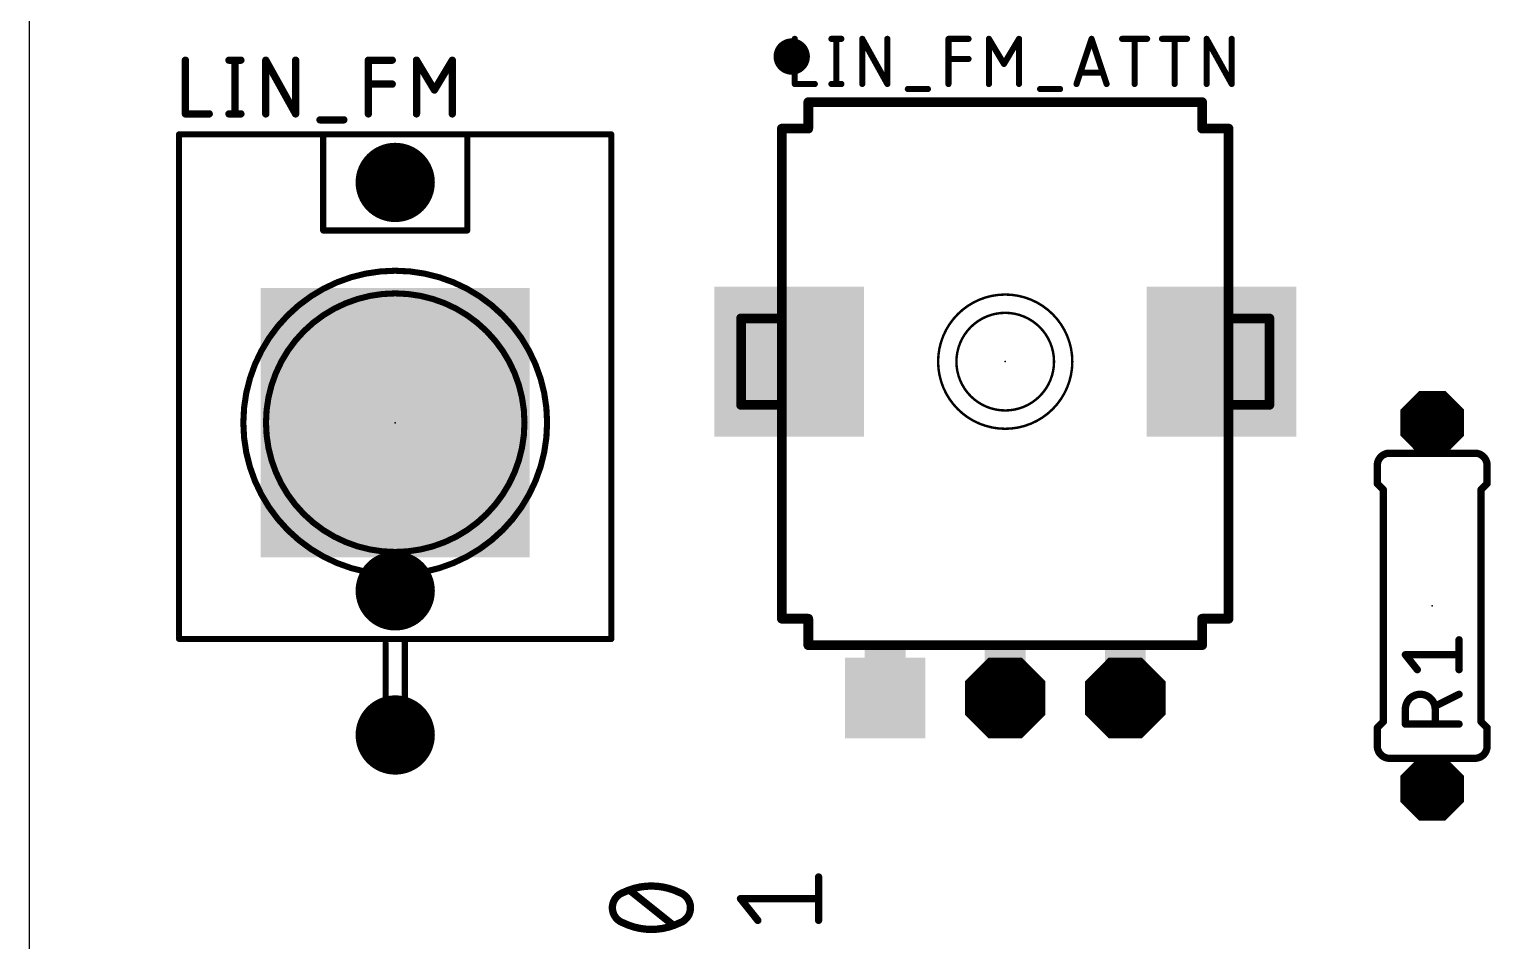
# Model space of a CAD drawing. Extents: x 0 to 48, y 0 to 102.
# Drawn here: x 0 to 30.43, y 48.91 to 67.88 of the extents above; entities that cross this region are included whole.
import ezdxf

# ---------------------------------------------------------------- set-up
doc = ezdxf.new("R2010")
doc.units = 0
for name, color, linetype in [('17', 110, 'CONTINUOUS'), ('18', 110, 'CONTINUOUS'), ('20', 31, 'CONTINUOUS'), ('21', 253, 'CONTINUOUS'), ('23', 53, 'CONTINUOUS'), ('25', 253, 'CONTINUOUS'), ('41', 12, 'CONTINUOUS'), ('51', 253, 'CONTINUOUS')]:
    doc.layers.add(name, color=color, linetype=linetype)

# ---------------------------------------------------------------- blocks, each defined once
blk = doc.blocks.new('RECT')
blk.add_solid([(-0.5, -0.5), (0.5, -0.5), (-0.5, 0.5), (0.5, 0.5)])
blk = doc.blocks.new('ROUNDP')
at = {"const_width": 0.5}
blk.add_lwpolyline([(0, -0.25, 1), (0, 0.25, 1), (0, -0.25)], format="xyb", dxfattribs=at)
blk = doc.blocks.new('SQUAREP')
blk.add_solid([(-0.5, -0.5), (0.5, -0.5), (-0.5, 0.5), (0.5, 0.5)])
blk = doc.blocks.new('OCTAGONP')
at = {"const_width": 0.5}
blk.add_lwpolyline([(-0.25, -0.1036), (-0.25, 0.1036), (-0.1036, 0.25), (0.1036, 0.25), (0.25, 0.1036), (0.25, -0.1036), (0.1036, -0.25), (-0.1036, -0.25), (-0.25, -0.1036), (-0.25, 0.1036)], dxfattribs=at)
blk = doc.blocks.new('ROUNDV')
at = {"const_width": 0.5}
blk.add_lwpolyline([(0, -0.25, 1), (0, 0.25, 1), (0, -0.25)], format="xyb", dxfattribs=at)

msp = doc.modelspace()

# ---------------------------------------------------------------- linework, layer by layer
at = {"layer": '20'}
msp.add_line((0, 99.06), (0, 0), dxfattribs=at)
at = {"layer": '21'}
for points, const_width in [([(16.22, 66.36), (24.42, 66.36)], 0.2032), ([(16.22, 66.36), (16.22, 65.81)], 0.2032), ([(24.42, 65.81), (24.42, 66.36)], 0.2032), ([(3.12, 65.69), (6.12, 65.69)], 0.127), ([(3.12, 65.69), (3.12, 55.19)], 0.127), ([(6.12, 65.69), (9.12, 65.69)], 0.127), ([(6.12, 65.69), (6.12, 63.69)], 0.127), ([(9.12, 65.69), (12.12, 65.69)], 0.127), ([(9.12, 63.69), (9.12, 65.69)], 0.127), ([(12.12, 55.19), (12.12, 65.69)], 0.127), ([(16.22, 65.81), (15.67, 65.81)], 0.2032), ([(15.67, 63.61), (15.67, 65.81)], 0.2032), ([(24.97, 65.81), (24.42, 65.81)], 0.2032), ([(24.97, 65.81), (24.97, 63.61)], 0.2032), ([(6.12, 63.69), (9.12, 63.69)], 0.127), ([(15.67, 55.61), (15.67, 58.81)], 0.2032), ([(24.97, 58.81), (24.97, 55.61)], 0.2032), ([(28.067, 58.801), (28.067, 58.42)], 0.1524), ([(30.353, 58.801), (30.353, 58.42)], 0.1524), ([(28.194, 58.293), (28.067, 58.42)], 0.1524), ([(30.226, 58.293), (30.353, 58.42)], 0.1524), ([(28.194, 58.293), (28.194, 53.467)], 0.1524), ([(30.226, 58.293), (30.226, 53.467)], 0.1524), ([(15.67, 55.61), (16.22, 55.61)], 0.2032), ([(16.22, 55.61), (16.22, 55.06)], 0.2032), ([(24.42, 55.61), (24.97, 55.61)], 0.2032), ([(24.42, 55.06), (24.42, 55.61)], 0.2032), ([(3.12, 55.19), (7.82, 55.19)], 0.127), ([(7.42, 55.09), (7.42, 52.99)], 0.127), ([(7.82, 55.19), (12.12, 55.19)], 0.127), ([(7.82, 52.99), (7.82, 55.19)], 0.127), ([(24.42, 55.06), (16.22, 55.06)], 0.2032), ([(28.194, 53.467), (28.067, 53.34)], 0.1524), ([(28.067, 52.959), (28.067, 53.34)], 0.1524), ([(30.226, 53.467), (30.353, 53.34)], 0.1524), ([(30.353, 52.959), (30.353, 53.34)], 0.1524), ([(7.42, 52.99), (7.82, 52.99)], 0.127)]:
    msp.add_lwpolyline(points, dxfattribs=dict(at, const_width=const_width))
for points, const_width in [([(16.22, 66.4108, 1), (16.22, 66.3092)], 0.1016), ([(16.2708, 66.36, 1), (16.1692, 66.36)], 0.1016), ([(24.4708, 66.36, 1), (24.3692, 66.36)], 0.1016), ([(24.42, 66.3092, 1), (24.42, 66.4108)], 0.1016), ([(3.12, 65.7218, 1), (3.12, 65.6582)], 0.0635), ([(3.1518, 65.69, 1), (3.0882, 65.69)], 0.0635), ([(6.12, 65.7218, 1), (6.12, 65.6582)], 0.0635), ([(6.1517, 65.69, 1), (6.0883, 65.69)], 0.0635), ([(6.12, 65.6582, 1), (6.12, 65.7218)], 0.0635), ([(9.12, 65.7218, 1), (9.12, 65.6582)], 0.0635), ([(9.1518, 65.69, 1), (9.0883, 65.69)], 0.0635), ([(9.12, 65.6582, 1), (9.12, 65.7218)], 0.0635), ([(12.1518, 65.69, 1), (12.0883, 65.69)], 0.0635), ([(12.12, 65.6582, 1), (12.12, 65.7218)], 0.0635), ([(15.67, 65.8608, 1), (15.67, 65.7592)], 0.1016), ([(15.7208, 65.81, 1), (15.6192, 65.81)], 0.1016), ([(16.1692, 65.81, 1), (16.2708, 65.81)], 0.1016), ([(16.22, 65.7592, 1), (16.22, 65.8608)], 0.1016), ([(24.42, 65.8608, 1), (24.42, 65.7592)], 0.1016), ([(24.3692, 65.81, 1), (24.4708, 65.81)], 0.1016), ([(25.0208, 65.81, 1), (24.9192, 65.81)], 0.1016), ([(24.97, 65.7592, 1), (24.97, 65.8608)], 0.1016), ([(6.12, 63.7218, 1), (6.12, 63.6583)], 0.0635), ([(6.0883, 63.69, 1), (6.1517, 63.69)], 0.0635), ([(9.0883, 63.69, 1), (9.1518, 63.69)], 0.0635), ([(9.12, 63.6583, 1), (9.12, 63.7218)], 0.0635), ([(15.6192, 63.61, 1), (15.7208, 63.61)], 0.1016), ([(24.9192, 63.61, 1), (25.0208, 63.61)], 0.1016), ([(7.62, 56.5277, 1), (7.62, 62.8523, 1), (7.62, 56.5277)], 0.127), ([(7.62, 56.9993, 1), (7.62, 62.3807, 1), (7.62, 56.9993)], 0.127), ([(20.32, 59.563, 1), (20.32, 62.357, 1), (20.32, 59.563)], 0.0508), ([(20.32, 59.944, 1), (20.32, 61.976, 1), (20.32, 59.944)], 0.0508), ([(28.321, 59.055, 0.4142), (28.067, 58.801)], 0.1524), ([(28.321, 59.0169, 1), (28.321, 59.0931)], 0.0762), ([(30.353, 58.801, 0.4142), (30.099, 59.055)], 0.1524), ([(30.099, 59.0931, 1), (30.099, 59.0169)], 0.0762), ([(15.7208, 58.81, 1), (15.6192, 58.81)], 0.1016), ([(25.0208, 58.81, 1), (24.9192, 58.81)], 0.1016), ([(28.1051, 58.801, 1), (28.0289, 58.801)], 0.0762), ([(28.0289, 58.801, 1), (28.1051, 58.801)], 0.0762), ([(30.3911, 58.801, 1), (30.3149, 58.801)], 0.0762), ([(30.3149, 58.801, 1), (30.3911, 58.801)], 0.0762), ([(28.0289, 58.42, 1), (28.1051, 58.42)], 0.0762), ([(28.0939, 58.4469, 1), (28.0401, 58.3931)], 0.0762), ([(30.3149, 58.42, 1), (30.3911, 58.42)], 0.0762), ([(30.3799, 58.3931, 1), (30.3261, 58.4469)], 0.0762), ([(28.2321, 58.293, 1), (28.1559, 58.293)], 0.0762), ([(28.1671, 58.2661, 1), (28.2209, 58.3199)], 0.0762), ([(30.2641, 58.293, 1), (30.1879, 58.293)], 0.0762), ([(30.1991, 58.3199, 1), (30.2529, 58.2661)], 0.0762), ([(15.67, 55.6608, 1), (15.67, 55.5592)], 0.1016), ([(16.2708, 55.61, 1), (16.1692, 55.61)], 0.1016), ([(16.22, 55.5592, 1), (16.22, 55.6608)], 0.1016), ([(24.42, 55.6608, 1), (24.42, 55.5592)], 0.1016), ([(24.4708, 55.61, 1), (24.3692, 55.61)], 0.1016), ([(24.97, 55.5592, 1), (24.97, 55.6608)], 0.1016), ([(15.6192, 55.61, 1), (15.7208, 55.61)], 0.1016), ([(24.9192, 55.61, 1), (25.0208, 55.61)], 0.1016), ([(3.0882, 55.19, 1), (3.1518, 55.19)], 0.0635), ([(3.12, 55.2218, 1), (3.12, 55.1583)], 0.0635), ([(7.4517, 55.09, 1), (7.3883, 55.09)], 0.0635), ([(7.82, 55.2218, 1), (7.82, 55.1583)], 0.0635), ([(7.8518, 55.19, 1), (7.7883, 55.19)], 0.0635), ([(7.82, 55.1583, 1), (7.82, 55.2218)], 0.0635), ([(12.0883, 55.19, 1), (12.1518, 55.19)], 0.0635), ([(12.12, 55.1583, 1), (12.12, 55.2218)], 0.0635), ([(16.22, 55.1108, 1), (16.22, 55.0092)], 0.1016), ([(16.1692, 55.06, 1), (16.2708, 55.06)], 0.1016), ([(24.3692, 55.06, 1), (24.4708, 55.06)], 0.1016), ([(24.42, 55.0092, 1), (24.42, 55.1108)], 0.1016), ([(28.1051, 53.34, 1), (28.0289, 53.34)], 0.0762), ([(28.0401, 53.3669, 1), (28.0939, 53.3131)], 0.0762), ([(28.1559, 53.467, 1), (28.2321, 53.467)], 0.0762), ([(28.2209, 53.4401, 1), (28.1671, 53.4939)], 0.0762), ([(30.1879, 53.467, 1), (30.2641, 53.467)], 0.0762), ([(30.2529, 53.4939, 1), (30.1991, 53.4401)], 0.0762), ([(30.3911, 53.34, 1), (30.3149, 53.34)], 0.0762), ([(30.3261, 53.3131, 1), (30.3799, 53.3669)], 0.0762), ([(7.42, 53.0218, 1), (7.42, 52.9582)], 0.0635), ([(7.3883, 52.99, 1), (7.4517, 52.99)], 0.0635), ([(7.7883, 52.99, 1), (7.8518, 52.99)], 0.0635), ([(7.82, 52.9582, 1), (7.82, 53.0218)], 0.0635), ([(28.067, 52.959, 0.4142), (28.321, 52.705)], 0.1524), ([(28.1051, 52.959, 1), (28.0289, 52.959)], 0.0762), ([(28.0289, 52.959, 1), (28.1051, 52.959)], 0.0762), ([(30.099, 52.705, 0.4142), (30.353, 52.959)], 0.1524), ([(30.3911, 52.959, 1), (30.3149, 52.959)], 0.0762), ([(30.3149, 52.959, 1), (30.3911, 52.959)], 0.0762), ([(28.321, 52.6669, 1), (28.321, 52.7431)], 0.0762), ([(30.099, 52.7431, 1), (30.099, 52.6669)], 0.0762)]:
    msp.add_lwpolyline(points, format="xyb", dxfattribs=dict(at, const_width=const_width))
at = {"layer": '23'}
for p in [(20.32, 60.96), (7.62, 59.69), (29.21, 55.88)]:
    msp.add_point(p, dxfattribs=at)
at = {"layer": '25'}
for points, const_width in [([(15.9385, 67.6783), (15.9385, 66.7385)], 0.127), ([(16.7008, 67.6783), (16.9097, 67.6783)], 0.127), ([(16.8053, 67.6783), (16.8053, 66.7385)], 0.127), ([(17.3443, 66.7385), (17.3443, 67.6783)], 0.127), ([(17.3443, 67.6783), (17.8664, 66.7385)], 0.127), ([(17.8664, 66.7385), (17.8664, 67.6783)], 0.127), ([(19.1389, 66.7385), (19.1389, 67.6783)], 0.127), ([(19.1389, 67.6783), (19.5566, 67.6783)], 0.127), ([(19.9804, 66.7385), (19.9804, 67.6783)], 0.127), ([(19.9804, 67.6783), (20.2937, 67.1562)], 0.127), ([(20.2937, 67.1562), (20.607, 67.6783)], 0.127), ([(20.607, 67.6783), (20.607, 66.7385)], 0.127), ([(21.8047, 66.7385), (22.1179, 67.6783)], 0.127), ([(22.1179, 67.6783), (22.4312, 66.7385)], 0.127), ([(22.753, 67.6783), (23.2751, 67.6783)], 0.127), ([(23.014, 66.7385), (23.014, 67.6783)], 0.127), ([(23.5851, 67.6783), (24.1072, 67.6783)], 0.127), ([(23.8461, 66.7385), (23.8461, 67.6783)], 0.127), ([(24.5132, 66.7385), (24.5132, 67.6783)], 0.127), ([(24.5132, 67.6783), (25.0353, 66.7385)], 0.127), ([(25.0353, 66.7385), (25.0353, 67.6783)], 0.127), ([(3.2512, 67.2338), (3.2512, 66.1162)], 0.1524), ([(4.1585, 67.2338), (4.4069, 67.2338)], 0.1524), ([(4.2827, 67.2338), (4.2827, 66.1162)], 0.1524), ([(4.9248, 66.1162), (4.9248, 67.2338)], 0.1524), ([(4.9248, 67.2338), (5.5457, 66.1162)], 0.1524), ([(5.5457, 66.1162), (5.5457, 67.2338)], 0.1524), ([(7.0612, 66.1162), (7.0612, 67.2338)], 0.1524), ([(7.0612, 67.2338), (7.5579, 67.2338)], 0.1524), ([(8.0631, 66.1162), (8.0631, 67.2338)], 0.1524), ([(8.0631, 67.2338), (8.4356, 66.6129)], 0.1524), ([(8.4356, 66.6129), (8.8081, 67.2338)], 0.1524), ([(8.8081, 67.2338), (8.8081, 66.1162)], 0.1524), ([(19.1389, 67.2606), (19.5566, 67.2606)], 0.127), ([(22.3529, 66.9734), (21.883, 66.9734)], 0.127), ([(7.0612, 66.7371), (7.5579, 66.7371)], 0.1524), ([(15.9385, 66.7385), (16.3562, 66.7385)], 0.127), ([(16.7008, 66.7385), (16.9097, 66.7385)], 0.127), ([(18.2926, 66.6341), (18.7103, 66.6341)], 0.127), ([(21.045, 66.6341), (21.4627, 66.6341)], 0.127), ([(3.2512, 66.1162), (3.7479, 66.1162)], 0.1524), ([(4.1585, 66.1162), (4.4069, 66.1162)], 0.1524), ([(6.0537, 65.992), (6.5504, 65.992)], 0.1524), ([(29.7688, 54.55), (29.7688, 55.1709)], 0.1524), ([(28.8996, 54.55), (28.6512, 54.8604)], 0.1524), ([(28.6512, 54.8604), (29.7688, 54.8604)], 0.1524), ([(29.7688, 54.0371), (29.2721, 53.7887)], 0.1524), ([(28.6512, 53.4162), (28.6512, 53.7266)], 0.1524), ([(29.2721, 53.7266), (29.2721, 53.4162)], 0.1524), ([(29.7688, 53.4162), (28.6512, 53.4162)], 0.1524), ([(16.4338, 49.3315), (16.4338, 50.2346)], 0.1524), ([(13.4056, 49.2339), (12.5024, 49.9564)], 0.1524), ([(15.1694, 49.3315), (14.8082, 49.7831)], 0.1524), ([(14.8082, 49.7831), (16.4338, 49.7831)], 0.1524)]:
    msp.add_lwpolyline(points, dxfattribs=dict(at, const_width=const_width))
for points, const_width in [([(15.9703, 67.6783, 1), (15.9068, 67.6783)], 0.0635), ([(16.7008, 67.7101, 1), (16.7008, 67.6466)], 0.0635), ([(16.837, 67.6783, 1), (16.7735, 67.6783)], 0.0635), ([(16.9097, 67.6466, 1), (16.9097, 67.7101)], 0.0635), ([(17.3761, 67.6783, 1), (17.3126, 67.6783)], 0.0635), ([(17.3721, 67.6937, 1), (17.3166, 67.6629)], 0.0635), ([(17.8982, 67.6783, 1), (17.8347, 67.6783)], 0.0635), ([(19.1706, 67.6783, 1), (19.1071, 67.6783)], 0.0635), ([(19.1389, 67.7101, 1), (19.1389, 67.6466)], 0.0635), ([(19.5566, 67.6466, 1), (19.5566, 67.7101)], 0.0635), ([(20.0122, 67.6783, 1), (19.9487, 67.6783)], 0.0635), ([(20.0077, 67.6946, 1), (19.9532, 67.662)], 0.0635), ([(20.6387, 67.6783, 1), (20.5752, 67.6783)], 0.0635), ([(20.6342, 67.662, 1), (20.5797, 67.6946)], 0.0635), ([(22.148, 67.6883, 1), (22.0878, 67.6683)], 0.0635), ([(22.148, 67.6683, 1), (22.0878, 67.6883)], 0.0635), ([(22.753, 67.7101, 1), (22.753, 67.6466)], 0.0635), ([(23.0458, 67.6783, 1), (22.9823, 67.6783)], 0.0635), ([(23.2751, 67.6466, 1), (23.2751, 67.7101)], 0.0635), ([(23.5851, 67.7101, 1), (23.5851, 67.6466)], 0.0635), ([(23.8779, 67.6783, 1), (23.8144, 67.6783)], 0.0635), ([(24.1072, 67.6466, 1), (24.1072, 67.7101)], 0.0635), ([(24.5449, 67.6783, 1), (24.4814, 67.6783)], 0.0635), ([(24.541, 67.6937, 1), (24.4854, 67.6629)], 0.0635), ([(25.0671, 67.6783, 1), (25.0036, 67.6783)], 0.0635), ([(3.2893, 67.2338, 1), (3.2131, 67.2338)], 0.0762), ([(4.1585, 67.2719, 1), (4.1585, 67.1957)], 0.0762), ([(4.3208, 67.2338, 1), (4.2446, 67.2338)], 0.0762), ([(4.4069, 67.1957, 1), (4.4069, 67.2719)], 0.0762), ([(4.9629, 67.2338, 1), (4.8867, 67.2338)], 0.0762), ([(4.9581, 67.2523, 1), (4.8915, 67.2153)], 0.0762), ([(5.5838, 67.2338, 1), (5.5076, 67.2338)], 0.0762), ([(7.0993, 67.2338, 1), (7.0231, 67.2338)], 0.0762), ([(7.0612, 67.2719, 1), (7.0612, 67.1957)], 0.0762), ([(7.5579, 67.1957, 1), (7.5579, 67.2719)], 0.0762), ([(8.1012, 67.2338, 1), (8.025, 67.2338)], 0.0762), ([(8.0957, 67.2534, 1), (8.0304, 67.2142)], 0.0762), ([(8.8462, 67.2338, 1), (8.77, 67.2338)], 0.0762), ([(8.8408, 67.2142, 1), (8.7755, 67.2534)], 0.0762), ([(19.1389, 67.2924, 1), (19.1389, 67.2289)], 0.0635), ([(19.5566, 67.2289, 1), (19.5566, 67.2924)], 0.0635), ([(20.2665, 67.1725, 1), (20.3209, 67.1399)], 0.0635), ([(20.2665, 67.1399, 1), (20.3209, 67.1725)], 0.0635), ([(21.883, 67.0052, 1), (21.883, 66.9417)], 0.0635), ([(22.3529, 66.9417, 1), (22.3529, 67.0052)], 0.0635), ([(7.0612, 66.7752, 1), (7.0612, 66.699)], 0.0762), ([(7.5579, 66.699, 1), (7.5579, 66.7752)], 0.0762), ([(8.4029, 66.6325, 1), (8.4683, 66.5933)], 0.0762), ([(8.4029, 66.5933, 1), (8.4683, 66.6325)], 0.0762), ([(15.9385, 66.7703, 1), (15.9385, 66.7067)], 0.0635), ([(15.9068, 66.7385, 1), (15.9703, 66.7385)], 0.0635), ([(16.3562, 66.7067, 1), (16.3562, 66.7703)], 0.0635), ([(16.7008, 66.7703, 1), (16.7008, 66.7067)], 0.0635), ([(16.7735, 66.7385, 1), (16.837, 66.7385)], 0.0635), ([(16.9097, 66.7067, 1), (16.9097, 66.7703)], 0.0635), ([(17.3126, 66.7385, 1), (17.3761, 66.7385)], 0.0635), ([(17.8347, 66.7385, 1), (17.8982, 66.7385)], 0.0635), ([(17.8387, 66.7231, 1), (17.8942, 66.7539)], 0.0635), ([(18.2926, 66.6658, 1), (18.2926, 66.6023)], 0.0635), ([(18.7103, 66.6023, 1), (18.7103, 66.6658)], 0.0635), ([(19.1071, 66.7385, 1), (19.1706, 66.7385)], 0.0635), ([(19.9487, 66.7385, 1), (20.0122, 66.7385)], 0.0635), ([(20.5752, 66.7385, 1), (20.6387, 66.7385)], 0.0635), ([(21.045, 66.6658, 1), (21.045, 66.6023)], 0.0635), ([(21.4627, 66.6023, 1), (21.4627, 66.6658)], 0.0635), ([(21.7745, 66.7485, 1), (21.8348, 66.7285)], 0.0635), ([(22.4011, 66.7285, 1), (22.4613, 66.7485)], 0.0635), ([(22.9823, 66.7385, 1), (23.0458, 66.7385)], 0.0635), ([(23.8144, 66.7385, 1), (23.8779, 66.7385)], 0.0635), ([(24.4814, 66.7385, 1), (24.5449, 66.7385)], 0.0635), ([(25.0036, 66.7385, 1), (25.0671, 66.7385)], 0.0635), ([(25.0076, 66.7231, 1), (25.0631, 66.7539)], 0.0635), ([(3.2512, 66.1543, 1), (3.2512, 66.0781)], 0.0762), ([(3.2131, 66.1162, 1), (3.2893, 66.1162)], 0.0762), ([(3.7479, 66.0781, 1), (3.7479, 66.1543)], 0.0762), ([(4.1585, 66.1543, 1), (4.1585, 66.0781)], 0.0762), ([(4.2446, 66.1162, 1), (4.3208, 66.1162)], 0.0762), ([(4.4069, 66.0781, 1), (4.4069, 66.1543)], 0.0762), ([(4.8867, 66.1162, 1), (4.9629, 66.1162)], 0.0762), ([(5.5076, 66.1162, 1), (5.5838, 66.1162)], 0.0762), ([(5.5124, 66.0977, 1), (5.579, 66.1347)], 0.0762), ([(6.0537, 66.0301, 1), (6.0537, 65.9539)], 0.0762), ([(6.5504, 65.9539, 1), (6.5504, 66.0301)], 0.0762), ([(7.0231, 66.1162, 1), (7.0993, 66.1162)], 0.0762), ([(8.025, 66.1162, 1), (8.1012, 66.1162)], 0.0762), ([(8.77, 66.1162, 1), (8.8462, 66.1162)], 0.0762), ([(29.8069, 55.1709, 1), (29.7307, 55.1709)], 0.0762), ([(28.681, 54.8842, 1), (28.6214, 54.8366)], 0.0762), ([(28.6512, 54.8985, 1), (28.6512, 54.8223)], 0.0762), ([(29.7688, 54.8223, 1), (29.7688, 54.8985)], 0.0762), ([(28.8698, 54.5262, 1), (28.9293, 54.5738)], 0.0762), ([(29.7307, 54.55, 1), (29.8069, 54.55)], 0.0762), ([(29.2721, 53.7266, 1), (28.6512, 53.7266)], 0.1524), ([(29.2551, 53.8228, 1), (29.2891, 53.7547)], 0.0762), ([(29.7858, 54.003, 1), (29.7518, 54.0712)], 0.0762), ([(28.6893, 53.7266, 1), (28.6131, 53.7266)], 0.0762), ([(28.6131, 53.7266, 1), (28.6893, 53.7266)], 0.0762), ([(29.3102, 53.7266, 1), (29.234, 53.7266)], 0.0762), ([(29.234, 53.7266, 1), (29.3102, 53.7266)], 0.0762), ([(28.6512, 53.4543, 1), (28.6512, 53.3781)], 0.0762), ([(28.6131, 53.4162, 1), (28.6893, 53.4162)], 0.0762), ([(29.234, 53.4162, 1), (29.3102, 53.4162)], 0.0762), ([(29.7688, 53.3781, 1), (29.7688, 53.4543)], 0.0762), ([(16.4719, 50.2346, 1), (16.3957, 50.2346)], 0.0762), ([(12.367, 49.9112, 0.3205), (12.1412, 49.5951)], 0.1524), ([(12.954, 50.0467, 0.1139), (12.367, 49.9112)], 0.1524), ([(12.3503, 49.9455, 1), (12.3837, 49.877)], 0.0762), ([(12.3793, 49.8752, 1), (12.3546, 49.9473)], 0.0762), ([(12.5262, 49.9861, 1), (12.4786, 49.9266)], 0.0762), ([(13.541, 49.9112, 0.1139), (12.954, 50.0467)], 0.1524), ([(12.954, 50.0848, 1), (12.954, 50.0086)], 0.0762), ([(12.954, 50.0086, 1), (12.954, 50.0848)], 0.0762), ([(13.5534, 49.9473, 1), (13.5287, 49.8752)], 0.0762), ([(13.7668, 49.5951, 0.3205), (13.541, 49.9112)], 0.1524), ([(13.5243, 49.877, 1), (13.5577, 49.9455)], 0.0762), ([(12.1412, 49.5951, 0.3205), (12.367, 49.279)], 0.1524), ([(12.1793, 49.5951, 1), (12.1031, 49.5951)], 0.0762), ([(12.1031, 49.5951, 1), (12.1793, 49.5951)], 0.0762), ([(13.541, 49.279, 0.3205), (13.7668, 49.5951)], 0.1524), ([(13.8049, 49.5951, 1), (13.7287, 49.5951)], 0.0762), ([(13.7287, 49.5951, 1), (13.8049, 49.5951)], 0.0762), ([(14.838, 49.8069, 1), (14.7784, 49.7593)], 0.0762), ([(14.8082, 49.8212, 1), (14.8082, 49.745)], 0.0762), ([(16.4338, 49.745, 1), (16.4338, 49.8212)], 0.0762), ([(12.3837, 49.3133, 1), (12.3503, 49.2448)], 0.0762), ([(12.367, 49.279, 0.1139), (12.954, 49.1436)], 0.1524), ([(12.3546, 49.243, 1), (12.3793, 49.3151)], 0.0762), ([(12.954, 49.1436, 0.1139), (13.541, 49.279)], 0.1524), ([(13.3818, 49.2041, 1), (13.4294, 49.2636)], 0.0762), ([(13.5287, 49.3151, 1), (13.5534, 49.243)], 0.0762), ([(13.5577, 49.2448, 1), (13.5243, 49.3133)], 0.0762), ([(15.1397, 49.3077, 1), (15.1992, 49.3553)], 0.0762), ([(16.3957, 49.3315, 1), (16.4719, 49.3315)], 0.0762), ([(12.954, 49.1817, 1), (12.954, 49.1055)], 0.0762), ([(12.954, 49.1055, 1), (12.954, 49.1817)], 0.0762)]:
    msp.add_lwpolyline(points, format="xyb", dxfattribs=dict(at, const_width=const_width))
at = {"layer": '51'}
for points, const_width in [([(15.67, 55.61), (15.67, 65.81)], 0.2032), ([(24.97, 65.81), (24.97, 55.61)], 0.2032), ([(15.57, 61.86), (14.82, 61.86)], 0.2032), ([(14.82, 61.86), (14.82, 60.06)], 0.2032), ([(25.82, 61.86), (25.07, 61.86)], 0.2032), ([(25.82, 60.06), (25.82, 61.86)], 0.2032), ([(14.82, 60.06), (15.57, 60.06)], 0.2032), ([(25.07, 60.06), (25.82, 60.06)], 0.2032), ([(29.21, 59.309), (29.21, 59.69)], 0.6096), ([(30.099, 59.055), (28.321, 59.055)], 0.1524), ([(30.099, 52.705), (28.321, 52.705)], 0.1524), ([(29.21, 52.07), (29.21, 52.451)], 0.6096)]:
    msp.add_lwpolyline(points, dxfattribs=dict(at, const_width=const_width))
for points, const_width in [([(15.7208, 65.81, 1), (15.6192, 65.81)], 0.1016), ([(25.0208, 65.81, 1), (24.9192, 65.81)], 0.1016), ([(14.82, 61.9108, 1), (14.82, 61.8092)], 0.1016), ([(14.8708, 61.86, 1), (14.7692, 61.86)], 0.1016), ([(15.57, 61.8092, 1), (15.57, 61.9108)], 0.1016), ([(25.07, 61.9108, 1), (25.07, 61.8092)], 0.1016), ([(25.8708, 61.86, 1), (25.7692, 61.86)], 0.1016), ([(25.82, 61.8092, 1), (25.82, 61.9108)], 0.1016), ([(14.82, 60.1108, 1), (14.82, 60.0092)], 0.1016), ([(14.7692, 60.06, 1), (14.8708, 60.06)], 0.1016), ([(15.57, 60.0092, 1), (15.57, 60.1108)], 0.1016), ([(25.07, 60.1108, 1), (25.07, 60.0092)], 0.1016), ([(25.7692, 60.06, 1), (25.8708, 60.06)], 0.1016), ([(25.82, 60.0092, 1), (25.82, 60.1108)], 0.1016), ([(29.3624, 59.69, 1), (29.0576, 59.69)], 0.3048), ([(29.0576, 59.309, 1), (29.3624, 59.309)], 0.3048), ([(28.321, 59.0931, 1), (28.321, 59.0169)], 0.0762), ([(30.099, 59.0169, 1), (30.099, 59.0931)], 0.0762), ([(15.6192, 55.61, 1), (15.7208, 55.61)], 0.1016), ([(24.9192, 55.61, 1), (25.0208, 55.61)], 0.1016), ([(28.321, 52.7431, 1), (28.321, 52.6669)], 0.0762), ([(29.3624, 52.451, 1), (29.0576, 52.451)], 0.3048), ([(30.099, 52.6669, 1), (30.099, 52.7431)], 0.0762), ([(29.0576, 52.07, 1), (29.3624, 52.07)], 0.3048)]:
    msp.add_lwpolyline(points, format="xyb", dxfattribs=dict(at, const_width=const_width))

# ---------------------------------------------------------------- block references
at = {"layer": '17', "xscale": 1.65, "yscale": 1.65}
for p in [(7.62, 64.69), (7.62, 64.69), (7.62, 56.19), (7.62, 56.19), (7.62, 53.19), (7.62, 53.19)]:
    msp.add_blockref('ROUNDP', p, dxfattribs=at)
at = {"layer": '17'}
for name, p, xscale, yscale, rotation in [('SQUAREP', (15.82, 60.96), 3.116, 3.116, 270), ('SQUAREP', (15.82, 60.96), 3.116, 3.116, 270), ('SQUAREP', (24.82, 60.96), 3.116, 3.116, 270), ('SQUAREP', (24.82, 60.96), 3.116, 3.116, 270), ('OCTAGONP', (29.21, 59.69), 1.3208, 1.3208, 90), ('OCTAGONP', (29.21, 59.69), 1.3208, 1.3208, 90), ('SQUAREP', (17.82, 53.96), 1.6764, 1.6764, 270), ('SQUAREP', (17.82, 53.96), 1.6764, 1.6764, 270), ('OCTAGONP', (20.32, 53.96), 1.6764, 1.6764, 270), ('OCTAGONP', (20.32, 53.96), 1.6764, 1.6764, 270), ('OCTAGONP', (22.82, 53.96), 1.6764, 1.6764, 270), ('OCTAGONP', (22.82, 53.96), 1.6764, 1.6764, 270), ('OCTAGONP', (29.21, 52.07), 1.3208, 1.3208, 90), ('OCTAGONP', (29.21, 52.07), 1.3208, 1.3208, 90)]:
    msp.add_blockref(name, p, dxfattribs=dict(at, xscale=xscale, yscale=yscale, rotation=rotation))
at = {"layer": '18', "xscale": 0.7564, "yscale": 0.7564}
msp.add_blockref('ROUNDV', (15.875, 67.31), dxfattribs=at)
msp.add_blockref('ROUNDV', (15.875, 67.31), dxfattribs=at)
at = {"layer": '41', "xscale": 5.6, "yscale": 5.6}
msp.add_blockref('RECT', (7.62, 59.69), dxfattribs=at)
at = {"layer": '51', "xscale": 0.254, "yscale": 0.6096, "rotation": 90}
for p in [(29.21, 59.182), (29.21, 52.578)]:
    msp.add_blockref('RECT', p, dxfattribs=at)
at = {"layer": '51', "xscale": 0.85, "yscale": 1.325}
for p in [(17.82, 54.2975), (20.32, 54.2975), (22.82, 54.2975)]:
    msp.add_blockref('RECT', p, dxfattribs=at)

doc.saveas('drawing.dxf')
